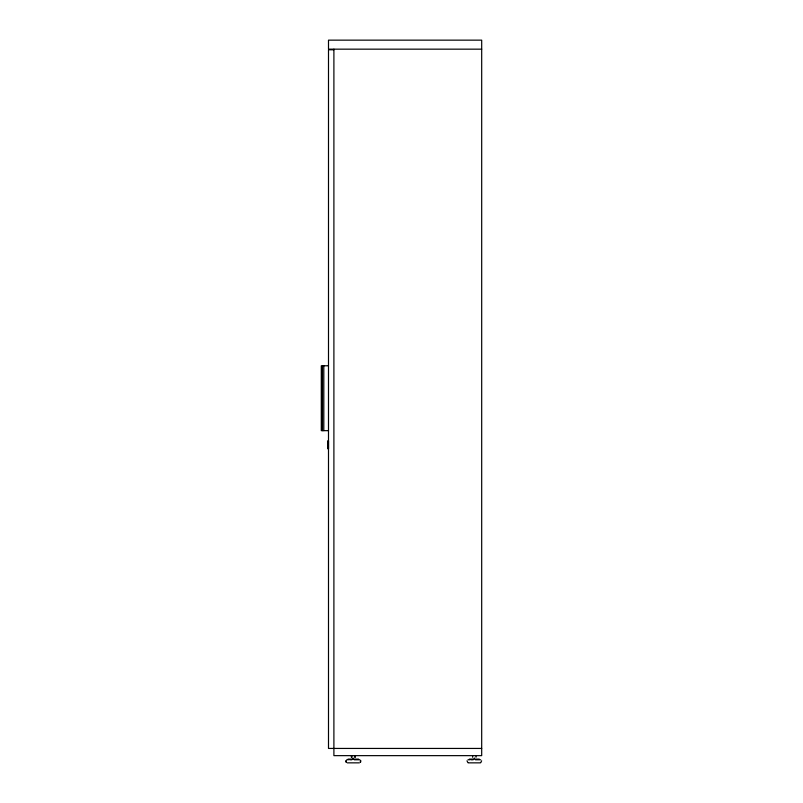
<?xml version="1.0" encoding="UTF-8"?>
<svg xmlns="http://www.w3.org/2000/svg" width="803" height="803" viewBox="0 0 803 803"><rect width="100%" height="100%" fill="white"/><g stroke="black" fill="none" stroke-linecap="round" stroke-linejoin="round"><path stroke-width="1.2" d="M345.732 760.792L346.123 762.388M346.274 760.792L346.314 761.866M467.005 760.792L467.918 762.73M360.316 761.866L360.366 760.792M360.507 762.388L360.898 760.792M480.736 762.73L481.639 760.792M481.69 49.164L328.497 49.164L328.497 40.15L481.69 40.15L481.69 755.643L333.897 755.643L333.897 49.164M333.897 49.786L328.497 49.786L328.497 748.436L481.69 748.436M328.497 365.777L321.29 365.777L321.29 430.659L328.497 430.659M348.05 759.106L358.58 759.106M469.323 759.106L479.321 759.106M346.695 759.779L348.552 759.779M349.676 759.779L351.925 759.779M354.173 759.779L359.935 759.779M467.968 759.779L469.835 759.779M470.959 759.779L473.198 759.779M475.446 759.779L480.676 759.779M347.247 762.85L359.393 762.85M468.52 762.85L480.124 762.85M328.497 440.877L328.507 448.777M328.015 442.875L328.025 446.769M327.604 440.877L327.614 448.777M476.018 755.643L476.018 757.269M474.322 758.022L474.322 758.664M472.636 755.643L472.636 757.269M355.277 755.643L355.277 757.269M354.735 755.643L354.735 757.269M353.049 758.022L353.049 758.664M351.895 755.643L351.895 757.269M351.353 755.643L351.353 757.269M323.81 365.777L323.81 430.659M322.455 365.777L322.455 430.659"/></g></svg>
